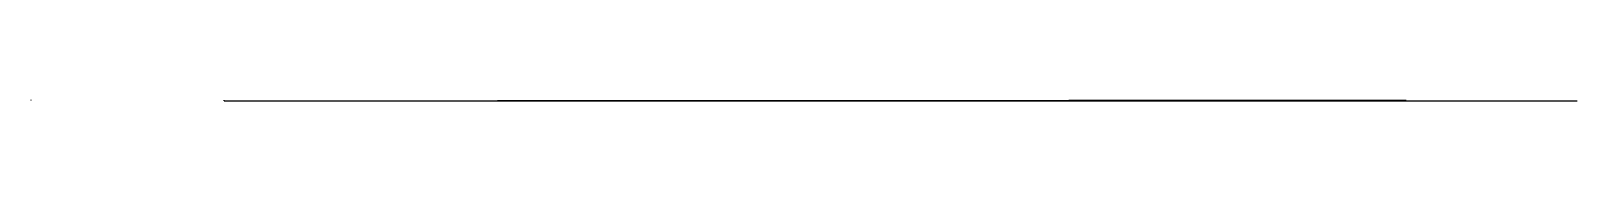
# Model space of a CAD drawing. Header units: metres. Extents: x -1 to 72750024, y 3999 to 4800.
# Drawn here: x 22350003 to 22750000, y 4499 to 4680 of the extents above; entities that cross this region are included whole.
import ezdxf

# ---------------------------------------------------------------- set-up
doc = ezdxf.new("R2010")
doc.units = ezdxf.units.M

msp = doc.modelspace()

# ---------------------------------------------------------------- linework, layer by layer
at = {"color": 7}
for p, q in [((22350003.013, 4680), (22350024.105, 4680)), ((22350003.013, 4680), (22350003.013, 4661.921)), ((22350024.105, 4661.921), (22350003.013, 4661.921)), ((22350006.026, 4673.974), (22350021.092, 4673.974)), ((22350024.105, 4680), (22350024.105, 4661.921)), ((22400000, 4680), (22399998.795, 4680)), ((22400000, 4644), (22399998.795, 4644)), ((22400000, 4608), (22399998.795, 4608)), ((22400000, 4572), (22399998.795, 4572)), ((22400000, 4536), (22399998.795, 4536)), ((22400000, 4500), (22399998.795, 4500)), ((22400000, 4672.8), (22399999.247, 4672.8)), ((22400000, 4665.6), (22399999.247, 4665.6)), ((22400000, 4658.4), (22399999.247, 4658.4)), ((22400000, 4651.2), (22399999.247, 4651.2)), ((22400000, 4636.8), (22399999.247, 4636.8)), ((22400000, 4629.6), (22399999.247, 4629.6)), ((22400000, 4622.4), (22399999.247, 4622.4)), ((22400000, 4615.2), (22399999.247, 4615.2)), ((22400000, 4600.8), (22399999.247, 4600.8)), ((22400000, 4593.6), (22399999.247, 4593.6)), ((22400000, 4586.4), (22399999.247, 4586.4)), ((22400000, 4579.2), (22399999.247, 4579.2)), ((22400000, 4564.8), (22399999.247, 4564.8)), ((22400000, 4557.6), (22399999.247, 4557.6)), ((22400000, 4550.4), (22399999.247, 4550.4)), ((22400000, 4543.2), (22399999.247, 4543.2)), ((22400000, 4528.8), (22399999.247, 4528.8)), ((22400000, 4521.6), (22399999.247, 4521.6)), ((22400000, 4514.4), (22399999.247, 4514.4)), ((22400000, 4507.2), (22399999.247, 4507.2)), ((22400000, 4500), (22400000, 4680)), ((22400000, 4500), (22750000, 4500)), ((22400000, 4500), (22400000, 4498.795)), ((22410000.001, 4500), (22410000.001, 4499.247)), ((22420000.002, 4500), (22420000.002, 4499.247)), ((22430000.003, 4500), (22430000.003, 4499.247)), ((22440000.003, 4500), (22440000.003, 4499.247)), ((22450000.001, 4500), (22450000.001, 4498.795)), ((22459999.998, 4500), (22459999.998, 4499.247)), ((22469999.996, 4500), (22469999.996, 4499.247)), ((22479999.993, 4500), (22479999.993, 4499.247)), ((22489999.991, 4500), (22489999.991, 4499.247)), ((22500000.002, 4500), (22500000.002, 4498.795)), ((22510000.006, 4500), (22510000.006, 4499.247)), ((22520000.01, 4500), (22520000.01, 4499.247)), ((22530000.015, 4500), (22530000.015, 4499.247)), ((22540000.019, 4500), (22540000.019, 4499.247)), ((22549999.996, 4500), (22549999.996, 4498.795)), ((22560000, 4500), (22560000, 4499.247)), ((22570000.005, 4500), (22570000.005, 4499.247)), ((22580000.009, 4500), (22580000.009, 4499.247)), ((22590000.013, 4500), (22590000.013, 4499.247)), ((22600000.004, 4500), (22600000.004, 4498.795)), ((22610000.008, 4500), (22610000.008, 4499.247)), ((22620000.012, 4500), (22620000.012, 4499.247)), ((22630000.003, 4500), (22630000.003, 4499.247)), ((22639999.994, 4500), (22639999.994, 4499.247)), ((22650000.012, 4500), (22650000.012, 4498.795)), ((22660000.002, 4500), (22660000.002, 4499.247)), ((22669999.993, 4500), (22669999.993, 4499.247)), ((22679999.984, 4500), (22679999.984, 4499.247)), ((22689999.975, 4500), (22689999.975, 4499.247)), ((22699999.992, 4500), (22699999.992, 4498.795)), ((22709999.983, 4500), (22709999.983, 4499.247)), ((22719999.974, 4500), (22719999.974, 4499.247)), ((22729999.964, 4500), (22729999.964, 4499.247)), ((22739999.955, 4500), (22739999.955, 4499.247)), ((22750000, 4500), (22750000, 4498.795))]:
    msp.add_line(p, q, dxfattribs=at)
at = {"color": 4}
for p, q in [((22350006.026, 4669.454), (22350021.092, 4669.454)), ((22429164.49, 4511.904), (22429513.801, 4510.432)), ((22429513.801, 4510.432), (22430861.961, 4511.518)), ((22430861.961, 4511.518), (22432665.609, 4513.301)), ((22432665.609, 4513.301), (22432711.93, 4513.203)), ((22432711.93, 4513.203), (22433426.23, 4513.763)), ((22433426.23, 4513.763), (22434666.039, 4515.514)), ((22434666.039, 4515.514), (22434754.828, 4515.317)), ((22434754.828, 4515.317), (22434825.48, 4515.392)), ((22434825.48, 4515.392), (22435272.129, 4516.33)), ((22435272.129, 4516.33), (22435503.68, 4516.241)), ((22435503.68, 4516.241), (22435598.711, 4515.796)), ((22435598.711, 4515.796), (22437305.5, 4517.623)), ((22437305.5, 4517.623), (22437520.988, 4518.145)), ((22437520.988, 4518.145), (22437530.59, 4518.739)), ((22437530.59, 4518.739), (22437844.801, 4518.644)), ((22437844.801, 4518.644), (22437965.281, 4518.56)), ((22437965.281, 4518.56), (22438346.801, 4519.045)), ((22438346.801, 4519.045), (22438364.43, 4518.939)), ((22438364.43, 4518.939), (22438567.648, 4519.258)), ((22438567.648, 4519.258), (22438869.559, 4519.829)), ((22438869.559, 4519.829), (22439088.98, 4519.877)), ((22439088.98, 4519.877), (22439181.828, 4520.134)), ((22439181.828, 4520.134), (22439674.141, 4520.129)), ((22439674.141, 4520.129), (22439903.289, 4520.039)), ((22439903.289, 4520.039), (22440154.25, 4520.71)), ((22440154.25, 4520.71), (22440240.391, 4520.645)), ((22440240.391, 4520.645), (22440307.039, 4520.744)), ((22440307.039, 4520.744), (22440313.539, 4520.702)), ((22440313.539, 4520.702), (22440343.93, 4520.435)), ((22440343.93, 4520.435), (22440359.68, 4520.853)), ((22440359.68, 4520.853), (22440481.602, 4520.764)), ((22440481.602, 4520.764), (22440862.27, 4521.16)), ((22440862.27, 4521.16), (22441243.27, 4523.022)), ((22441243.27, 4523.022), (22441713.941, 4522.052)), ((22441713.941, 4522.052), (22441866.641, 4522.247)), ((22441866.641, 4522.247), (22442071.629, 4522.608)), ((22442071.629, 4522.608), (22443266.43, 4523.323)), ((22443266.43, 4523.323), (22443573.68, 4523.717)), ((22443573.68, 4523.717), (22443663.359, 4523.753)), ((22443663.359, 4523.753), (22443679.102, 4523.83)), ((22443679.102, 4523.83), (22443759.629, 4524.001)), ((22443759.629, 4524.001), (22443777.191, 4523.813)), ((22443777.191, 4523.813), (22443847.898, 4523.784)), ((22443847.898, 4523.784), (22443894.801, 4523.861)), ((22443894.801, 4523.861), (22443995.699, 4523.911)), ((22443995.699, 4523.911), (22444016.512, 4524.145)), ((22444016.512, 4524.145), (22444213.539, 4524.383)), ((22444213.539, 4524.383), (22444290.52, 4524.511)), ((22444290.52, 4524.511), (22444350.621, 4524.071)), ((22444350.621, 4524.071), (22445425.41, 4525.603)), ((22445425.41, 4525.603), (22446986.25, 4525.569)), ((22446986.25, 4525.569), (22447174.148, 4527.152)), ((22447174.148, 4527.152), (22447382.469, 4527.689)), ((22447382.469, 4527.689), (22448590.602, 4528.601)), ((22448590.602, 4528.601), (22450596.391, 4529.955)), ((22450596.391, 4529.955), (22450711.09, 4529.962)), ((22450711.09, 4529.962), (22450739.609, 4530.796)), ((22450739.609, 4530.796), (22451183.391, 4530.594)), ((22451183.391, 4530.594), (22451559.25, 4530.937)), ((22451559.25, 4530.937), (22451637.25, 4530.96)), ((22451637.25, 4530.96), (22451907.461, 4531.274)), ((22451907.461, 4531.274), (22452049.23, 4531.548)), ((22452049.23, 4531.548), (22452378.41, 4531.59)), ((22452378.41, 4531.59), (22452573.949, 4531.934)), ((22452573.949, 4531.934), (22452829.59, 4532.267)), ((22452829.59, 4532.267), (22452848.18, 4532.132)), ((22452848.18, 4532.132), (22452886.961, 4532.681)), ((22452886.961, 4532.681), (22453195.07, 4532.31)), ((22453195.07, 4532.31), (22453734.82, 4532.979)), ((22453734.82, 4532.979), (22453737.48, 4532.97)), ((22453737.48, 4532.97), (22453792.98, 4531.851)), ((22453792.98, 4531.851), (22454318.98, 4532.967)), ((22454318.98, 4532.967), (22454365.012, 4533.617)), ((22454365.012, 4533.617), (22454480.551, 4533.242)), ((22454480.551, 4533.242), (22454481.16, 4533.663)), ((22454481.16, 4533.663), (22454489.602, 4533.627)), ((22454489.602, 4533.627), (22454563.32, 4533.719)), ((22454563.32, 4533.719), (22454624.781, 4533.721)), ((22454624.781, 4533.721), (22454714.602, 4533.56)), ((22454714.602, 4533.56), (22454791.91, 4533.575)), ((22454791.91, 4533.575), (22454874.02, 4533.918)), ((22454874.02, 4533.918), (22455466.391, 4534.252)), ((22455466.391, 4534.252), (22456319.711, 4535.096)), ((22456319.711, 4535.096), (22456551.609, 4535.406)), ((22456551.609, 4535.406), (22456694.828, 4535.547)), ((22456694.828, 4535.547), (22456831.949, 4535.211)), ((22456831.949, 4535.211), (22457111.328, 4535.472)), ((22457111.328, 4535.472), (22457389.738, 4534.681)), ((22457389.738, 4534.681), (22457679.141, 4536.561)), ((22457679.141, 4536.561), (22457798.512, 4536.132)), ((22457798.512, 4536.132), (22457814.289, 4536.117)), ((22457814.289, 4536.117), (22458024.371, 4535.11)), ((22458024.371, 4535.11), (22458152.41, 4535.755)), ((22458152.41, 4535.755), (22458376.148, 4536.902)), ((22458376.148, 4536.902), (22458740.922, 4536.647)), ((22458740.922, 4536.647), (22459181.602, 4538.532)), ((22459181.602, 4538.532), (22459513.648, 4537.212)), ((22459513.648, 4537.212), (22459611.93, 4537.344)), ((22459611.93, 4537.344), (22459711.461, 4537.918)), ((22459711.461, 4537.918), (22459883.84, 4538.708)), ((22459883.84, 4538.708), (22460317.73, 4538.064)), ((22460317.73, 4538.064), (22460353.699, 4539.059)), ((22460353.699, 4539.059), (22460395.609, 4538.528)), ((22460395.609, 4538.528), (22460540.84, 4538.378)), ((22460540.84, 4538.378), (22460541.52, 4538.48)), ((22460541.52, 4538.48), (22460642.031, 4538.433)), ((22460642.031, 4538.433), (22461134.539, 4538.524)), ((22461134.539, 4538.524), (22461383.672, 4539.589)), ((22461383.672, 4539.589), (22464021.129, 4539.495)), ((22464021.129, 4539.495), (22464208.199, 4541.305)), ((22464208.199, 4541.305), (22464614.379, 4541.544)), ((22464614.379, 4541.544), (22464707.922, 4541.49)), ((22464707.922, 4541.49), (22465485.961, 4542.312)), ((22465485.961, 4542.312), (22465921.063, 4543.008)), ((22465921.063, 4543.008), (22465983.828, 4541.334)), ((22465983.828, 4541.334), (22466221.938, 4542.732)), ((22466221.938, 4542.732), (22466363.078, 4543.562)), ((22466363.078, 4543.562), (22466502.602, 4543.122)), ((22466502.602, 4543.122), (22466616.547, 4543.348)), ((22466616.547, 4543.348), (22467447.43, 4543.489)), ((22467447.43, 4543.489), (22467973.578, 4544.596)), ((22467973.578, 4544.596), (22468196.273, 4544.438)), ((22468196.273, 4544.438), (22468242.859, 4544.708)), ((22468242.859, 4544.708), (22469229.797, 4545.59)), ((22469229.797, 4545.59), (22469602.859, 4545.408)), ((22469602.859, 4545.408), (22469651.406, 4545.688)), ((22469651.406, 4545.688), (22469762.281, 4545.632)), ((22469762.281, 4545.632), (22470705.109, 4547.008)), ((22470705.109, 4547.008), (22472048.141, 4547.34)), ((22472048.141, 4547.34), (22472222.344, 4547.881)), ((22472222.344, 4547.881), (22473044.617, 4548.037)), ((22473044.617, 4548.037), (22473589.773, 4548.269)), ((22473589.773, 4548.269), (22473980.82, 4546.841)), ((22473980.82, 4546.841), (22474784.492, 4549.299)), ((22474784.492, 4549.299), (22475031.469, 4549.508)), ((22475031.469, 4549.508), (22475138.438, 4549.832)), ((22475138.438, 4549.832), (22475185.539, 4549.492)), ((22475185.539, 4549.492), (22475507.406, 4549.64)), ((22475507.406, 4549.64), (22475676.828, 4548.841)), ((22475676.828, 4548.841), (22476530.188, 4549.132)), ((22476530.188, 4549.132), (22476546.93, 4548.095)), ((22476546.93, 4548.095), (22476590.477, 4550.609)), ((22476590.477, 4550.609), (22476691.633, 4550.54)), ((22476691.633, 4550.54), (22476933.539, 4551.155)), ((22476933.539, 4551.155), (22477617.148, 4551.491)), ((22477617.148, 4551.491), (22478384.656, 4550.668)), ((22478384.656, 4550.668), (22478426.031, 4551.889)), ((22478426.031, 4551.889), (22478636.719, 4552.438)), ((22478636.719, 4552.438), (22479117.531, 4552.97)), ((22479117.531, 4552.97), (22479219.227, 4552.412)), ((22479219.227, 4552.412), (22479349.453, 4552.472)), ((22479349.453, 4552.472), (22479455.547, 4552.663)), ((22479455.547, 4552.663), (22479470.844, 4553.293)), ((22479470.844, 4553.293), (22479559.883, 4553.026)), ((22479559.883, 4553.026), (22479695.141, 4552.717)), ((22479695.141, 4552.717), (22480485.383, 4553.414)), ((22480485.383, 4553.414), (22481268.813, 4553.973)), ((22481268.813, 4553.973), (22481602.07, 4554.159)), ((22481602.07, 4554.159), (22481634.391, 4555.894)), ((22481634.391, 4555.894), (22482086.844, 4553.308)), ((22482086.844, 4553.308), (22482254.031, 4554.732)), ((22482254.031, 4554.732), (22482623.953, 4554.734)), ((22482623.953, 4554.734), (22482835.156, 4556.089)), ((22482835.156, 4556.089), (22483249.352, 4555.659)), ((22483249.352, 4555.659), (22483287.188, 4556.143)), ((22483287.188, 4556.143), (22483549.297, 4556.111)), ((22483549.297, 4556.111), (22483757.273, 4555.899)), ((22483757.273, 4555.899), (22483783.492, 4555.745)), ((22483783.492, 4555.745), (22483828.406, 4555.748)), ((22483828.406, 4555.748), (22484045.547, 4555.943)), ((22484045.547, 4555.943), (22484161.672, 4556.109)), ((22484161.672, 4556.109), (22484769.578, 4556.683)), ((22484769.578, 4556.683), (22484914.078, 4556.702)), ((22484914.078, 4556.702), (22485390.578, 4557.111)), ((22485390.578, 4557.111), (22485464.656, 4556.783)), ((22485464.656, 4556.783), (22485838.93, 4557.704)), ((22485838.93, 4557.704), (22485888.391, 4557.908)), ((22485888.391, 4557.908), (22485941.117, 4557.235)), ((22485941.117, 4557.235), (22486005.352, 4557.474)), ((22486005.352, 4557.474), (22486236.75, 4557.682)), ((22486236.75, 4557.682), (22486277.383, 4557.072)), ((22486277.383, 4557.072), (22486435.57, 4557.41)), ((22486435.57, 4557.41), (22486550.883, 4557.766)), ((22486550.883, 4557.766), (22487038.758, 4557.888)), ((22487038.758, 4557.888), (22487118.68, 4558.591)), ((22487118.68, 4558.591), (22488231.922, 4559.146)), ((22488231.922, 4559.146), (22488273.297, 4558.915)), ((22488273.297, 4558.915), (22488418.922, 4558.721)), ((22488418.922, 4558.721), (22489606.477, 4560.97)), ((22489606.477, 4560.97), (22490052.148, 4559.744)), ((22490052.148, 4559.744), (22490279.742, 4560.064)), ((22490279.742, 4560.064), (22491373.594, 4561.192)), ((22491373.594, 4561.192), (22491432.43, 4562.822)), ((22491432.43, 4562.822), (22491466.773, 4562.223)), ((22491466.773, 4562.223), (22491591.313, 4561.801)), ((22491591.313, 4561.801), (22491732.656, 4561.47)), ((22491732.656, 4561.47), (22491887.203, 4562.045)), ((22491887.203, 4562.045), (22492211.906, 4561.937)), ((22492211.906, 4561.937), (22492237.641, 4561.855)), ((22492237.641, 4561.855), (22492496.391, 4561.922)), ((22492496.391, 4561.922), (22492818.109, 4561.613)), ((22492818.109, 4561.613), (22492904.148, 4561.396)), ((22492904.148, 4561.396), (22492959.727, 4562.753)), ((22492959.727, 4562.753), (22493022.523, 4562.274)), ((22493022.523, 4562.274), (22493156.898, 4562.336)), ((22493156.898, 4562.336), (22493180.992, 4562.39)), ((22493180.992, 4562.39), (22494289.563, 4563.446)), ((22494289.563, 4563.446), (22494615.07, 4564.2)), ((22494615.07, 4564.2), (22494739.68, 4563.571)), ((22494739.68, 4563.571), (22494780.094, 4563.301)), ((22494780.094, 4563.301), (22495136.219, 4563.771)), ((22495136.219, 4563.771), (22495177.828, 4563.608)), ((22495177.828, 4563.608), (22495348.227, 4564.043)), ((22495348.227, 4564.043), (22495715.773, 4563.767)), ((22495715.773, 4563.767), (22495860.094, 4564.868)), ((22495860.094, 4564.868), (22496205.094, 4564.852)), ((22496205.094, 4564.852), (22496590.68, 4565.016)), ((22496590.68, 4565.016), (22496703.789, 4564.537)), ((22496703.789, 4564.537), (22496795.93, 4564.615)), ((22496795.93, 4564.615), (22496812.203, 4564.81)), ((22496812.203, 4564.81), (22497229.273, 4565.357)), ((22497229.273, 4565.357), (22497304.773, 4565.316)), ((22497304.773, 4565.316), (22497465.258, 4565.349)), ((22497465.258, 4565.349), (22497559.758, 4565.49)), ((22497559.758, 4565.49), (22497580.008, 4565.465)), ((22497580.008, 4565.465), (22497654.211, 4566.372)), ((22497654.211, 4566.372), (22497991.242, 4565.654)), ((22497991.242, 4565.654), (22498242.438, 4565.665)), ((22498242.438, 4565.665), (22498342.859, 4567.152)), ((22498342.859, 4567.152), (22498344.227, 4566.231)), ((22498344.227, 4566.231), (22498477.383, 4567.348)), ((22498477.383, 4567.348), (22498662.789, 4566.714)), ((22498662.789, 4566.714), (22499136.281, 4566.692)), ((22499136.281, 4566.692), (22499279.523, 4566.599)), ((22499279.523, 4566.599), (22500912.703, 4568.072)), ((22500912.703, 4568.072), (22501836.898, 4568.466)), ((22501836.898, 4568.466), (22501969.797, 4568.052)), ((22501969.797, 4568.052), (22502044.297, 4568.791)), ((22502044.297, 4568.791), (22502109.102, 4568.153)), ((22502109.102, 4568.153), (22502290.5, 4568.568)), ((22502290.5, 4568.568), (22502734.398, 4568.614)), ((22502734.398, 4568.614), (22502901.5, 4569.535)), ((22502901.5, 4569.535), (22502986.297, 4568.645)), ((22502986.297, 4568.645), (22503002.297, 4570.365)), ((22503002.297, 4570.365), (22503221.703, 4569.469)), ((22503221.703, 4569.469), (22503383.203, 4569.655)), ((22503383.203, 4569.655), (22503462.602, 4569.351)), ((22503462.602, 4569.351), (22503652.797, 4571.073)), ((22503652.797, 4571.073), (22503708.297, 4570.075)), ((22503708.297, 4570.075), (22503728.203, 4569.426)), ((22503728.203, 4569.426), (22504583, 4570.714)), ((22504583, 4570.714), (22504729, 4569.955)), ((22504729, 4569.955), (22505224.203, 4570.317)), ((22505224.203, 4570.317), (22505543.102, 4571.347)), ((22505543.102, 4571.347), (22505653.203, 4570.868)), ((22505653.203, 4570.868), (22506088.5, 4570.933)), ((22506088.5, 4570.933), (22506137.797, 4571.568)), ((22506137.797, 4571.568), (22507495.703, 4572.202)), ((22507495.703, 4572.202), (22507550, 4571.649)), ((22507550, 4571.649), (22507561.898, 4572.055)), ((22507561.898, 4572.055), (22507611.203, 4572.385)), ((22507611.203, 4572.385), (22507978.5, 4572.647)), ((22507978.5, 4572.647), (22508055.203, 4572.31)), ((22508055.203, 4572.31), (22508104, 4572.641)), ((22508104, 4572.641), (22508185.102, 4572.503)), ((22508185.102, 4572.503), (22508294.703, 4572.307)), ((22508294.703, 4572.307), (22508408.898, 4572.544)), ((22508408.898, 4572.544), (22508462.398, 4572.678)), ((22508462.398, 4572.678), (22508721.5, 4572.109)), ((22508721.5, 4572.109), (22508884.203, 4571.047)), ((22508884.203, 4571.047), (22509010.203, 4572.927)), ((22509010.203, 4572.927), (22509346.297, 4573.503)), ((22509346.297, 4573.503), (22509569.297, 4573.467)), ((22509569.297, 4573.467), (22509749, 4572.476)), ((22509749, 4572.476), (22509784.203, 4574.023)), ((22509784.203, 4574.023), (22509785.203, 4573.492)), ((22509785.203, 4573.492), (22509959.797, 4573.951)), ((22509959.797, 4573.951), (22510014.203, 4573.506)), ((22510014.203, 4573.506), (22510072.5, 4574.27)), ((22510072.5, 4574.27), (22510112.102, 4574.431)), ((22510112.102, 4574.431), (22510208.703, 4573.638)), ((22510208.703, 4573.638), (22511225.102, 4575.242)), ((22511225.102, 4575.242), (22511476.203, 4575.097)), ((22511476.203, 4575.097), (22511998.602, 4574.957)), ((22511998.602, 4574.957), (22512554.398, 4576.096)), ((22512554.398, 4576.096), (22512925.703, 4575.127)), ((22512925.703, 4575.127), (22513544.898, 4576.935)), ((22513544.898, 4576.935), (22513761.797, 4575.969)), ((22513761.797, 4575.969), (22514086.898, 4576.334)), ((22514086.898, 4576.334), (22514108, 4576.902)), ((22514108, 4576.902), (22514193.5, 4576.041)), ((22514193.5, 4576.041), (22515173.203, 4576.922)), ((22515173.203, 4576.922), (22515611.703, 4577.907)), ((22515611.703, 4577.907), (22515672.703, 4575.616)), ((22515672.703, 4575.616), (22515712.797, 4577.295)), ((22515712.797, 4577.295), (22515737.297, 4576.244)), ((22515737.297, 4576.244), (22516123.5, 4575.349)), ((22516123.5, 4575.349), (22516286.297, 4576.128)), ((22516286.297, 4576.128), (22516484, 4577.914)), ((22516484, 4577.914), (22517300.398, 4578.607)), ((22517300.398, 4578.607), (22517557.703, 4578.621)), ((22517557.703, 4578.621), (22518005.398, 4577.341)), ((22518005.398, 4577.341), (22518538.797, 4579.676)), ((22518538.797, 4579.676), (22518637.797, 4579.565)), ((22518637.797, 4579.565), (22519515.797, 4580.097)), ((22519515.797, 4580.097), (22519856.398, 4579.984)), ((22519856.398, 4579.984), (22520289.297, 4579.933)), ((22520289.297, 4579.933), (22520470.602, 4580.261)), ((22520470.602, 4580.261), (22520680, 4580.123)), ((22520680, 4580.123), (22520700.602, 4580.933)), ((22520700.602, 4580.933), (22520743.703, 4580.101)), ((22520743.703, 4580.101), (22520889.398, 4580.403)), ((22520889.398, 4580.403), (22521038.797, 4580.062)), ((22521038.797, 4580.062), (22521043.602, 4580.342)), ((22521043.602, 4580.342), (22521157.898, 4580.313)), ((22521157.898, 4580.313), (22521543.5, 4578.809)), ((22521543.5, 4578.809), (22521715, 4580.656)), ((22521715, 4580.656), (22521931.398, 4581.018)), ((22521931.398, 4581.018), (22522253.203, 4581.272)), ((22522253.203, 4581.272), (22522386.898, 4581.372)), ((22522386.898, 4581.372), (22522401.102, 4581.249)), ((22522401.102, 4581.249), (22522568.203, 4581.809)), ((22522568.203, 4581.809), (22522610.5, 4581.148)), ((22522610.5, 4581.148), (22522629.102, 4581.322)), ((22522629.102, 4581.322), (22523203.398, 4580.966)), ((22523203.398, 4580.966), (22523220.398, 4581.487)), ((22523220.398, 4581.487), (22523342.5, 4581.962)), ((22523342.5, 4581.962), (22523502.102, 4582.029)), ((22523502.102, 4582.029), (22523512, 4582.647)), ((22523512, 4582.647), (22523736.602, 4581.9)), ((22523736.602, 4581.9), (22523852.602, 4582.79)), ((22523852.602, 4582.79), (22524519.203, 4583.008)), ((22524519.203, 4583.008), (22524588, 4582.82)), ((22524588, 4582.82), (22524702.297, 4581.703)), ((22524702.297, 4581.703), (22524756.602, 4582.653)), ((22524756.602, 4582.653), (22524890.297, 4582.836)), ((22524890.297, 4582.836), (22525014.703, 4583.59)), ((22525014.703, 4583.59), (22525422.703, 4581.71)), ((22525422.703, 4581.71), (22525813, 4583.716)), ((22525813, 4583.716), (22526178.297, 4584.755)), ((22526178.297, 4584.755), (22526519.203, 4583.867)), ((22526519.203, 4583.867), (22526926.398, 4584.64)), ((22526926.398, 4584.64), (22527117.102, 4583.449)), ((22527117.102, 4583.449), (22527697.898, 4585.056)), ((22527697.898, 4585.056), (22528191.5, 4584.561)), ((22528191.5, 4584.561), (22528317.898, 4583.447)), ((22528317.898, 4583.447), (22528635.203, 4586.073)), ((22528635.203, 4586.073), (22528647.898, 4585.315)), ((22528647.898, 4585.315), (22529567.797, 4584.969)), ((22529567.797, 4584.969), (22529794.5, 4586.848)), ((22529794.5, 4586.848), (22530404.5, 4586.472)), ((22530404.5, 4586.472), (22530433.297, 4586.628)), ((22530433.297, 4586.628), (22530574, 4586.08)), ((22530574, 4586.08), (22530866.297, 4586.329)), ((22530866.297, 4586.329), (22531674.406, 4587.052)), ((22531674.406, 4587.052), (22532100, 4588.571)), ((22532100, 4588.571), (22532312.906, 4588.92)), ((22532312.906, 4588.92), (22532666, 4586.191)), ((22532666, 4586.191), (22532764.906, 4587.977)), ((22532764.906, 4587.977), (22533528.906, 4587.455)), ((22533528.906, 4587.455), (22533885.594, 4585.946)), ((22533885.594, 4585.946), (22534039.203, 4589.561)), ((22534039.203, 4589.561), (22534381.594, 4588.008)), ((22534381.594, 4588.008), (22535203.703, 4590.313)), ((22535203.703, 4590.313), (22536490.094, 4589.762)), ((22536490.094, 4589.762), (22537581.5, 4586.867)), ((22537581.5, 4586.867), (22537961.5, 4588.225)), ((22537961.5, 4588.225), (22537976.906, 4588.888)), ((22537976.906, 4588.888), (22538017.906, 4589.801)), ((22538017.906, 4589.801), (22539204.094, 4593.148)), ((22539204.094, 4593.148), (22540115.203, 4593.7)), ((22540115.203, 4593.7), (22541683.797, 4593.564)), ((22541683.797, 4593.564), (22541954.797, 4594.277)), ((22541954.797, 4594.277), (22544258.594, 4592.17)), ((22544258.594, 4592.17), (22546889.203, 4595.909)), ((22546889.203, 4595.909), (22548103.703, 4598.452)), ((22548103.703, 4598.452), (22548801.5, 4598.45)), ((22548801.5, 4598.45), (22549314.703, 4599.094)), ((22549314.703, 4599.094), (22549523.797, 4597.612)), ((22549523.797, 4597.612), (22549599.5, 4596.859)), ((22549599.5, 4596.859), (22549677.5, 4595.914)), ((22549677.5, 4595.914), (22551009.406, 4597.75)), ((22551009.406, 4597.75), (22551234.594, 4595.606)), ((22551234.594, 4595.606), (22551464.297, 4599.262)), ((22551464.297, 4599.262), (22554880.203, 4597.037)), ((22554880.203, 4597.037), (22557325.203, 4602.545)), ((22557325.203, 4602.545), (22557499.094, 4603.05)), ((22557499.094, 4603.05), (22558379.797, 4600.673)), ((22558379.797, 4600.673), (22558414, 4604.041)), ((22558414, 4604.041), (22559167.406, 4604.343)), ((22559167.406, 4604.343), (22560183, 4603.106)), ((22560183, 4603.106), (22560581, 4603.369)), ((22560581, 4603.369), (22560983.797, 4603.701)), ((22560983.797, 4603.701), (22561763.297, 4601.673)), ((22561763.297, 4601.673), (22561794, 4604.393)), ((22561794, 4604.393), (22561811.297, 4603.546)), ((22561811.297, 4603.546), (22564012.297, 4605.777)), ((22564012.297, 4605.777), (22564234.594, 4605.378)), ((22564234.594, 4605.378), (22565857.797, 4606.93)), ((22565857.797, 4606.93), (22566128.203, 4603.826)), ((22566128.203, 4603.826), (22566147.094, 4601.207)), ((22566147.094, 4601.207), (22566824.203, 4607.378)), ((22566824.203, 4607.378), (22567012.906, 4605.483)), ((22567012.906, 4605.483), (22567549.297, 4608.796)), ((22567549.297, 4608.796), (22568373.203, 4609.025)), ((22568373.203, 4609.025), (22568603.5, 4606.379)), ((22568603.5, 4606.379), (22568604.094, 4605.762)), ((22568604.094, 4605.762), (22568934.5, 4607.868)), ((22568934.5, 4607.868), (22570119.594, 4608.378)), ((22570119.594, 4608.378), (22570126.5, 4609.379)), ((22570126.5, 4609.379), (22570650.406, 4608.227)), ((22570650.406, 4608.227), (22571234.5, 4608.676)), ((22571234.5, 4608.676), (22571386.906, 4607.687)), ((22571386.906, 4607.687), (22571546.703, 4608.378)), ((22571546.703, 4608.378), (22575170.594, 4611.928)), ((22575170.594, 4611.928), (22575688.906, 4613.1)), ((22575688.906, 4613.1), (22576516.906, 4612.547)), ((22576516.906, 4612.547), (22577793.594, 4612.87)), ((22577793.594, 4612.87), (22578300.203, 4611.526)), ((22578300.203, 4611.526), (22579331.297, 4614.292)), ((22579331.297, 4614.292), (22579937.594, 4613.37)), ((22579937.594, 4613.37), (22579973.406, 4611.324)), ((22579973.406, 4611.324), (22580081.406, 4613.994)), ((22580081.406, 4613.994), (22580588.094, 4614.145)), ((22580588.094, 4614.145), (22581817.797, 4613.776)), ((22581817.797, 4613.776), (22582034.594, 4614.36)), ((22582034.594, 4614.36), (22582374.094, 4614.558)), ((22582374.094, 4614.558), (22583761, 4617.172)), ((22583761, 4617.172), (22584243.594, 4616.93)), ((22584243.594, 4616.93), (22589885.906, 4619.481)), ((22589885.906, 4619.481), (22591090, 4620.862)), ((22591090, 4620.862), (22591188.703, 4614.449)), ((22591188.703, 4614.449), (22593398, 4620.944)), ((22593398, 4620.944), (22594957.594, 4621.771)), ((22594957.594, 4621.771), (22596515.797, 4623.022)), ((22596515.797, 4623.022), (22596583, 4619.063)), ((22596583, 4619.063), (22598266, 4624.293)), ((22598266, 4624.293), (22599467.5, 4623.809)), ((22599467.5, 4623.809), (22600169.797, 4624.443)), ((22600169.797, 4624.443), (22601018.594, 4625.263)), ((22601018.594, 4625.263), (22601609.906, 4624.334)), ((22601609.906, 4624.334), (22602888, 4625.866)), ((22602888, 4625.866), (22604572.297, 4627.27)), ((22604572.297, 4627.27), (22605300.094, 4627.274)), ((22605300.094, 4627.274), (22605303.203, 4625.901)), ((22605303.203, 4625.901), (22606059.406, 4627.263)), ((22606059.406, 4627.263), (22606140.297, 4623.441)), ((22606140.297, 4623.441), (22607057.797, 4626.974)), ((22607057.797, 4626.974), (22608000.5, 4625.418)), ((22608000.5, 4625.418), (22608293, 4627.677)), ((22608293, 4627.677), (22608840.5, 4628.23)), ((22608840.5, 4628.23), (22608897.203, 4629.025)), ((22608897.203, 4629.025), (22610052.703, 4629.808)), ((22610052.703, 4629.808), (22610607.406, 4628.603)), ((22610607.406, 4628.603), (22611169.203, 4628.406)), ((22611169.203, 4628.406), (22612066.094, 4629.736)), ((22612066.094, 4629.736), (22612502.797, 4630.722)), ((22612502.797, 4630.722), (22612902.406, 4628.313)), ((22612902.406, 4628.313), (22613389.797, 4629.832)), ((22613389.797, 4629.832), (22614646.703, 4630.509)), ((22614646.703, 4630.509), (22614674.5, 4631.928)), ((22614674.5, 4631.928), (22615714.797, 4632.188)), ((22615714.797, 4632.188), (22615849.203, 4630.675)), ((22615849.203, 4630.675), (22618505.797, 4633.528)), ((22618505.797, 4633.528), (22618608.5, 4633.734)), ((22618608.5, 4633.734), (22621140.906, 4633.067)), ((22621140.906, 4633.067), (22621153.5, 4634.811)), ((22621153.5, 4634.811), (22621909.594, 4635.309)), ((22621909.594, 4635.309), (22623363.594, 4635.385)), ((22623363.594, 4635.385), (22623448.297, 4635.836)), ((22623448.297, 4635.836), (22623927.906, 4636.113)), ((22623927.906, 4636.113), (22625240, 4636.919)), ((22625240, 4636.919), (22625871.594, 4637.092)), ((22625871.594, 4637.092), (22626308.297, 4634.774)), ((22626308.297, 4634.774), (22626645.5, 4637.275)), ((22626645.5, 4637.275), (22627595, 4636.076)), ((22627595, 4636.076), (22628369.5, 4636.878)), ((22628369.5, 4636.878), (22628370.5, 4638.488)), ((22628370.5, 4638.488), (22628656.906, 4638.096)), ((22628656.906, 4638.096), (22629063.906, 4638.424)), ((22629063.906, 4638.424), (22630073.094, 4638.653)), ((22630073.094, 4638.653), (22630550.094, 4638.809)), ((22630550.094, 4638.809), (22630600.406, 4638.981)), ((22630600.406, 4638.981), (22631278, 4639.436)), ((22631278, 4639.436), (22631531, 4639.298)), ((22631531, 4639.298), (22631931.797, 4638.442)), ((22631931.797, 4638.442), (22632334.406, 4640.423)), ((22632334.406, 4640.423), (22632381.203, 4640.24)), ((22632381.203, 4640.24), (22632959.5, 4639.505)), ((22632959.5, 4639.505), (22634603, 4641.628)), ((22634603, 4641.628), (22635724.594, 4639.379)), ((22635724.594, 4639.379), (22637345.203, 4642.473)), ((22637345.203, 4642.473), (22638361.203, 4643.908)), ((22638361.203, 4643.908), (22640916.406, 4642.38)), ((22640916.406, 4642.38), (22641104.906, 4641.24)), ((22641104.906, 4641.24), (22641633.203, 4643.567)), ((22641633.203, 4643.567), (22644521.094, 4647.282)), ((22644521.094, 4647.282), (22652447.906, 4647.014)), ((22652447.906, 4647.014), (22653509.094, 4651.702)), ((22653509.094, 4651.702), (22661078.297, 4651.01)), ((22661078.297, 4651.01), (22664061.813, 4656.596)), ((22664061.813, 4656.596), (22666823, 4655.67)), ((22666823, 4655.67), (22667627.406, 4654.417)), ((22667627.406, 4654.417), (22667922.406, 4655.779)), ((22667922.406, 4655.779), (22668137.813, 4656.166)), ((22668137.813, 4656.166), (22669236.813, 4656.398)), ((22669236.813, 4656.398), (22669596.5, 4656.042)), ((22669596.5, 4656.042), (22674492.188, 4657.792)), ((22674492.188, 4657.792), (22674800.313, 4661.366)), ((22674800.313, 4661.366), (22685794.313, 4665.975)), ((22685794.313, 4665.975), (22685901.813, 4661.998)), ((22685901.813, 4661.998), (22695686, 4666.354)), ((22695686, 4666.354), (22696094.094, 4669.715)), ((22696094.094, 4669.715), (22702799.094, 4671.775)), ((22702799.094, 4671.775), (22703337.406, 4670.01)), ((22703337.406, 4670.01), (22705277.5, 4672.175)), ((22705277.5, 4672.175), (22705818.094, 4671.999))]:
    msp.add_line(p, q, dxfattribs=at)

doc.saveas('drawing.dxf')
